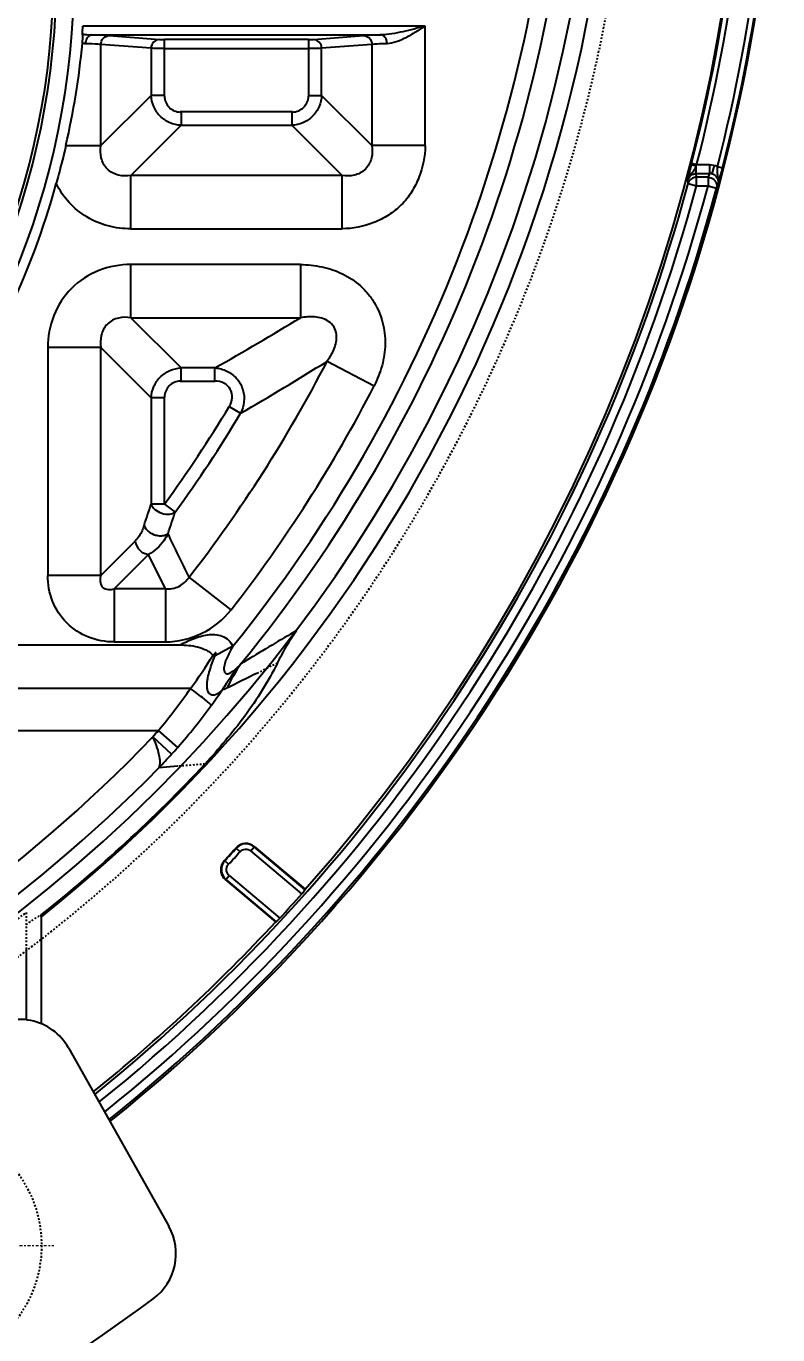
# Model space of a CAD drawing. Header units: millimetres. Extents: x 2432 to 4206, y 1282 to 1824.
# Drawn here: x 3894.3 to 3937.3, y 1458 to 1532.8 of the extents above; entities that cross this region are included whole.
import ezdxf

# ---------------------------------------------------------------- set-up
doc = ezdxf.new("R2010")
doc.units = ezdxf.units.MM
doc.linetypes.add('CENTER', pattern=[0.6, 0.375, -0.075, 0.075, -0.075])
doc.linetypes.add('HIDDEN', pattern=[0.2, 0.1, -0.1])
doc.layers.add('21', color=7, linetype='Continuous')
doc.layers.add('screw', color=33, linetype='Continuous', lineweight=13)
doc.styles.add('TXT', font='txt.shx', dxfattribs={"bigfont": 'gbcbig.shx'})

# ---------------------------------------------------------------- blocks, each defined once
blk = doc.blocks.new('screw_m8_i')
at = {"layer": 'screw', "color": 1, "linetype": 'CENTER', "ltscale": 0.435384}
for p, q in [((0, -7.7), (0, 7.7)), ((-7.7, 0), (7.7, 0))]:
    blk.add_line(p, q, dxfattribs=at)
at = {"layer": 'screw', "color": 8, "linetype": 'HIDDEN', "ltscale": 0.435384}
blk.add_circle((0, 0), 7, dxfattribs=at)
at = {"layer": 'screw'}
blk.add_circle((0, 0), 4.5, dxfattribs=at)
at = {"layer": 'screw', "color": 6, "style": 'TXT'}
blk.add_text('M8', height=2.1, dxfattribs=at).set_placement((-1.82, -2.8))

msp = doc.modelspace()

# ---------------------------------------------------------------- linework, layer by layer
at = {"layer": '21', "color": 7, "linetype": 'Continuous'}
for p, q in [((3917.129, 1532.788), (3897.56, 1532.788)), ((3917.129, 1525.961), (3917.129, 1532.788)), ((3898.068, 1532.286), (3914.615, 1532.286)), ((3899.07, 1532.246), (3901.943, 1532.027)), ((3910.455, 1532.022), (3902.228, 1532.022)), ((3902.228, 1528.79), (3902.228, 1532.022)), ((3910.455, 1532.022), (3910.455, 1528.789)), ((3910.74, 1532.027), (3913.613, 1532.246)), ((3901.468, 1531.525), (3898.595, 1531.743)), ((3898.595, 1525.961), (3898.595, 1531.743)), ((3901.468, 1531.525), (3901.468, 1528.834)), ((3902.228, 1531.52), (3910.455, 1531.52)), ((3914.088, 1531.743), (3911.215, 1531.525)), ((3911.215, 1528.834), (3911.215, 1531.525)), ((3914.088, 1531.743), (3914.088, 1525.961)), ((3898.595, 1525.961), (3901.468, 1528.834)), ((3902.228, 1528.834), (3901.468, 1528.834)), ((3910.455, 1528.834), (3911.215, 1528.834)), ((3911.215, 1528.834), (3914.088, 1525.961)), ((3909.549, 1527.884), (3903.134, 1527.884)), ((3903.178, 1527.884), (3903.178, 1527.124)), ((3909.505, 1527.884), (3909.505, 1527.124)), ((3903.178, 1527.124), (3900.305, 1524.251)), ((3903.178, 1527.124), (3909.505, 1527.124)), ((3912.378, 1524.251), (3909.505, 1527.124)), ((3896.592, 1525.961), (3898.595, 1525.961)), ((3917.129, 1525.961), (3914.088, 1525.961)), ((3932.65, 1524.858), (3932.36, 1524.933)), ((3932.633, 1524.366), (3932.633, 1524.858)), ((3932.633, 1524.366), (3933.389, 1524.366)), ((3932.642, 1524.157), (3932.633, 1524.366)), ((3933.389, 1524.858), (3932.65, 1524.858)), ((3933.389, 1524.366), (3933.302, 1524.157)), ((3933.389, 1524.858), (3933.389, 1524.366)), ((3933.65, 1524.823), (3933.52, 1524.35)), ((3934.131, 1524.675), (3933.841, 1524.749)), ((3912.378, 1524.251), (3900.305, 1524.251)), ((3900.305, 1521.21), (3900.305, 1524.251)), ((3912.378, 1521.21), (3912.378, 1524.251)), ((3932.159, 1523.794), (3932.152, 1523.981)), ((3932.159, 1523.794), (3932.642, 1523.665)), ((3933.302, 1524.157), (3932.642, 1524.157)), ((3932.642, 1523.665), (3932.642, 1524.157)), ((3932.642, 1523.665), (3933.302, 1523.665)), ((3933.302, 1524.157), (3933.302, 1523.665)), ((3933.302, 1523.665), (3933.784, 1523.535)), ((3933.862, 1523.72), (3933.784, 1523.535)), ((3900.305, 1521.21), (3912.378, 1521.21)), ((3910.001, 1519.167), (3900.305, 1519.167)), ((3900.305, 1516.126), (3900.305, 1519.167)), ((3910.001, 1519.167), (3910.001, 1516.126)), ((3900.305, 1516.126), (3910.001, 1516.126)), ((3900.305, 1516.126), (3903.178, 1513.253)), ((3898.595, 1514.416), (3895.554, 1514.416)), ((3895.554, 1514.416), (3895.554, 1501.393)), ((3901.468, 1511.543), (3898.595, 1514.416)), ((3898.595, 1501.393), (3898.595, 1514.416)), ((3905.114, 1513.253), (3903.178, 1513.253)), ((3903.178, 1512.493), (3903.178, 1513.253)), ((3905.114, 1512.493), (3905.114, 1513.253)), ((3911.522, 1513.632), (3914.224, 1512.238)), ((3903.134, 1512.493), (3905.114, 1512.493)), ((3902.228, 1511.543), (3901.468, 1511.543)), ((3901.468, 1511.543), (3901.468, 1505.466)), ((3902.228, 1505.466), (3902.228, 1511.587)), ((3905.929, 1511.054), (3906.58, 1510.663)), ((3902.228, 1505.466), (3901.468, 1505.466)), ((3902.228, 1505.466), (3902.843, 1505.018)), ((3898.595, 1501.393), (3900.557, 1503.355)), ((3901.317, 1502.595), (3899.355, 1500.633)), ((3902.284, 1500.633), (3901.317, 1502.595)), ((3898.595, 1501.393), (3895.554, 1501.393)), ((3906.033, 1499.425), (3903.633, 1501.293)), ((3902.284, 1500.633), (3899.355, 1500.633)), ((3899.355, 1500.633), (3899.355, 1497.592)), ((3902.284, 1500.633), (3902.284, 1497.592)), ((3909.454, 1498.058), (3909.768, 1498.244)), ((3892.471, 1497.422), (3903.107, 1497.422)), ((3899.355, 1497.592), (3902.284, 1497.592)), ((3906.142, 1497.358), (3905.121, 1496.794)), ((3903.716, 1494.93), (3892.471, 1494.93)), ((3892.99, 1492.536), (3901.885, 1492.536)), ((3902.984, 1491.568), (3901.885, 1492.536)), ((3902.639, 1491.182), (3901.556, 1492.17)), ((3902.987, 1490.486), (3901.903, 1490.397)), ((3906.326, 1485.833), (3906.328, 1485.805)), ((3906.328, 1485.805), (3906.55, 1485.605)), ((3907.171, 1485.648), (3907.363, 1485.877)), ((3910.087, 1483.202), (3907.171, 1485.648)), ((3907.363, 1485.877), (3907.361, 1485.905)), ((3907.362, 1485.905), (3910.278, 1483.458)), ((3910.274, 1483.435), (3907.363, 1485.877)), ((3905.674, 1485.087), (3905.645, 1485.085)), ((3905.894, 1484.884), (3905.674, 1485.087)), ((3905.715, 1484.007), (3905.744, 1484.009)), ((3908.589, 1481.596), (3905.715, 1484.007)), ((3905.744, 1484.009), (3905.936, 1484.238)), ((3905.744, 1484.009), (3908.612, 1481.602)), ((3905.936, 1484.238), (3908.826, 1481.813)), ((3910.274, 1483.435), (3910.278, 1483.458)), ((3895.19, 1475.771), (3895.19, 1481.887)), ((3908.589, 1481.596), (3908.612, 1481.602)), ((3894.322, 1480.106), (3894.322, 1475.999)), ((3896.737, 1474.39), (3902.475, 1464.193))]:
    msp.add_line(p, q, dxfattribs=at)
at = {"layer": '21', "color": 8, "linetype": 'HIDDEN'}
for p, q in [((3904.541, 1490.614), (3902.987, 1490.486)), ((3894.322, 1482.126), (3894.322, 1480.106))]:
    msp.add_line(p, q, dxfattribs=at)
msp.add_circle((3888.206, 1463.098), 7, dxfattribs=at)
for centre, radius, start, end in [((3841.218, 1549.886), 87.821, 218.45894, 155.70987), ((3994.276, 1319.74), 196.282, 115.85391, 116.22514), ((3841.218, 1549.886), 86.091, 271.89285, 308.08637)]:
    msp.add_arc(centre, radius, start, end, dxfattribs=at)
at = {"layer": '21', "color": 7, "linetype": 'Continuous'}
for centre, radius, start, end in [((3835.188, 1549.886), 100.256, 318.50266, 41.49734), ((3835.188, 1549.886), 100.325, 345.59813, 14.40187), ((3835.188, 1549.886), 100.625, 345.59813, 14.40187), ((3835.188, 1549.886), 101.805, 345.70516, 14.29484), ((3835.188, 1549.886), 102.105, 345.70516, 14.29484), ((3841.218, 1549.886), 85.811, 270.6696, 358.87114), ((3841.218, 1549.886), 86.815, 308.43992, 358.86884), ((3841.218, 1549.886), 83.513, 321.02501, 357.24672), ((3841.218, 1549.886), 84.503, 320.67397, 357.24566), ((3852.273, 1535.816), 44.794, 270, 0), ((3852.273, 1535.816), 43.789, 270, 0), ((3852.273, 1535.816), 43.61, 270, 0), ((3835.188, 1549.886), 102.168, 308.72736, 351.2315), ((3852.344, 1536.118), 45.399, 347.07199, 354.54997), ((3948.497, 1520.768), 16.666, 165.76135, 166.95971), ((3950.931, 1520.164), 19.173, 165.59787, 165.80202), ((3933.395, 1523.884), 0.482, 74.9797, 90.70598), ((3933.39, 1523.876), 0.983, 62.72696, 89.97497), ((3912.229, 1530.244), 22.599, 344.77644, 345.73474), ((3852.273, 1535.816), 45.389, 334.36555, 344.64899), ((3835.188, 1549.886), 100.421, 308.8997, 344.94035), ((3835.188, 1549.886), 100.92, 308.84423, 344.94035), ((3835.188, 1549.886), 101.558, 308.78417, 345.03709), ((3918.816, 1528.431), 15.767, 343.59508, 344.44025), ((3916.098, 1529.194), 18.59, 344.42138, 344.7669), ((3835.188, 1549.886), 102.057, 308.73249, 345.03709), ((3817.859, 1667.285), 177.029, 299.53034, 301.36533), ((3841.218, 1549.886), 79.102, 322.09775, 332.72078), ((3814.966, 1668.725), 182.694, 300.09709, 301.90507), ((3841.218, 1549.886), 82.142, 322.09776, 332.7208), ((3841.218, 1549.886), 75.468, 323.94255, 329.03251), ((3841.218, 1549.886), 76.229, 323.94255, 329.0325), ((3749.531, 1554.92), 159.783, 341.50775, 341.97037), ((3750.943, 1554.953), 159.897, 341.33608, 341.80257), ((3573.956, 1343.687), 365.413, 25.55057, 25.98419), ((4040.325, 1277.007), 256.886, 120.62711, 121.37377), ((3880.537, 1511.996), 28.785, 323.63783, 328.19458), ((3918.414, 1486.99), 15.089, 142.55283, 148.4979), ((3916.396, 1489.833), 11.769, 146.47065, 154.25862), ((3978.993, 1350.794), 161.671, 116.2296, 116.92114), ((3875.342, 1514.74), 34.606, 320.08605, 325.07738), ((3880.374, 1511.941), 30.414, 323.76229, 325.8644), ((3876.716, 1514.612), 34.943, 318.73992, 323.77506), ((3880.535, 1511.344), 28.453, 317.62987, 318.62136), ((3841.218, 1549.886), 83.498, 272.49371, 316.27254), ((3880.478, 1511.334), 29.954, 317.71817, 318.70848), ((3877.933, 1513.626), 33.378, 315.89965, 317.74711), ((3841.218, 1549.886), 84.98, 272.49371, 315.5704), ((3841.218, 1549.886), 86.735, 308.48006, 316.89238), ((3835.188, 1549.886), 95.726, 317.39477, 317.99994), ((3835.188, 1549.886), 95.746, 317.4072, 317.98851), ((3835.188, 1549.886), 96.045, 317.4072, 317.98849), ((3906.883, 1485.302), 0.749, 50.17331, 137.8152), ((3906.228, 1484.581), 0.75, 137.62434, 229.78257), ((3835.188, 1549.886), 100.283, 317.24884, 318.3208), ((3892.501, 1481.888), 2.688, 0.00578, 2.12508), ((3835.188, 1549.886), 100.256, 308.90759, 317.06567), ((3893.949, 1472.821), 3.2, 29.3628, 127.32513), ((3899.686, 1462.624), 3.2, 306.46929, 29.3628), ((3835.188, 1549.886), 111.711, 291.80711, 306.46929)]:
    msp.add_arc(centre, radius, start, end, dxfattribs=at)
for points, knots in [([(3897.55, 1532.332), (3897.544, 1532.394), (3897.547, 1532.546), (3897.554, 1532.698), (3897.56, 1532.788)], [0, 0, 0, 0, 0.406973, 1, 1, 1, 1]), ([(3917.129, 1532.788), (3916.706, 1532.679), (3916.077, 1532.513), (3915.238, 1532.341), (3914.82, 1532.288), (3914.615, 1532.286)], [0, 0, 0, 0, 0.510246, 0.759828, 1, 1, 1, 1]), ([(3917.129, 1532.788), (3916.945, 1532.673), (3916.579, 1532.446), (3916.037, 1532.127), (3915.502, 1531.876), (3915.13, 1531.796), (3914.955, 1531.783)], [0, 0, 0, 0, 0.269743, 0.533937, 0.781482, 1, 1, 1, 1]), ([(3897.538, 1531.806), (3897.548, 1531.912), (3897.558, 1532.088), (3897.557, 1532.264), (3897.55, 1532.332)], [0, 0, 0, 0, 0.608286, 1, 1, 1, 1]), ([(3897.55, 1532.332), (3897.595, 1532.326), (3897.766, 1532.302), (3897.94, 1532.287), (3898.068, 1532.286)], [0, 0, 0, 0, 0.258384, 1, 1, 1, 1]), ([(3897.729, 1531.783), (3897.729, 1531.845), (3897.749, 1531.969), (3897.828, 1532.17), (3897.975, 1532.283), (3898.068, 1532.286)], [0, 0, 0, 0, 0.285626, 0.567643, 1, 1, 1, 1]), ([(3899.07, 1532.246), (3899.011, 1532.25), (3898.678, 1532.27), (3898.343, 1532.279), (3898.068, 1532.286)], [0, 0, 0, 0, 0.176842, 1, 1, 1, 1]), ([(3898.595, 1531.743), (3898.596, 1531.87), (3898.692, 1532.13), (3898.948, 1532.245), (3899.07, 1532.246)], [0, 0, 0, 0, 0.509731, 1, 1, 1, 1]), ([(3901.943, 1532.027), (3901.821, 1532.026), (3901.565, 1531.911), (3901.469, 1531.652), (3901.468, 1531.525)], [0, 0, 0, 0, 0.490256, 1, 1, 1, 1]), ([(3901.943, 1532.027), (3901.958, 1532.026), (3902.053, 1532.023), (3902.148, 1532.022), (3902.228, 1532.022)], [0, 0, 0, 0, 0.155108, 1, 1, 1, 1]), ([(3910.455, 1532.022), (3910.485, 1532.022), (3910.581, 1532.023), (3910.676, 1532.022), (3910.74, 1532.027)], [0, 0, 0, 0, 0.322084, 1, 1, 1, 1]), ([(3911.215, 1531.525), (3911.214, 1531.652), (3911.118, 1531.911), (3910.862, 1532.026), (3910.74, 1532.027)], [0, 0, 0, 0, 0.509711, 1, 1, 1, 1]), ([(3914.615, 1532.286), (3914.508, 1532.283), (3914.174, 1532.274), (3913.84, 1532.263), (3913.613, 1532.246)], [0, 0, 0, 0, 0.319271, 1, 1, 1, 1]), ([(3913.613, 1532.246), (3913.735, 1532.245), (3913.991, 1532.13), (3914.087, 1531.87), (3914.088, 1531.743)], [0, 0, 0, 0, 0.490268, 1, 1, 1, 1]), ([(3914.955, 1531.783), (3914.954, 1531.847), (3914.936, 1531.971), (3914.865, 1532.134), (3914.756, 1532.251), (3914.66, 1532.284), (3914.615, 1532.286)], [0, 0, 0, 0, 0.290792, 0.56099, 0.795789, 1, 1, 1, 1]), ([(3898.595, 1531.743), (3898.544, 1531.748), (3898.255, 1531.768), (3897.966, 1531.777), (3897.729, 1531.783)], [0, 0, 0, 0, 0.177169, 1, 1, 1, 1]), ([(3902.228, 1531.52), (3902.073, 1531.518), (3901.819, 1531.519), (3901.566, 1531.52), (3901.468, 1531.525)], [0, 0, 0, 0, 0.614162, 1, 1, 1, 1]), ([(3911.215, 1531.525), (3911.117, 1531.52), (3910.864, 1531.519), (3910.611, 1531.518), (3910.455, 1531.52)], [0, 0, 0, 0, 0.385819, 1, 1, 1, 1]), ([(3914.955, 1531.783), (3914.862, 1531.781), (3914.573, 1531.771), (3914.284, 1531.761), (3914.088, 1531.743)], [0, 0, 0, 0, 0.319494, 1, 1, 1, 1]), ([(3903.178, 1527.124), (3902.959, 1527.133), (3902.518, 1527.234), (3901.958, 1527.614), (3901.579, 1528.174), (3901.477, 1528.614), (3901.468, 1528.834)], [0, 0, 0, 0, 0.249494, 0.500013, 0.750522, 1, 1, 1, 1]), ([(3902.221, 1528.789), (3902.231, 1528.558), (3902.423, 1528.078), (3902.902, 1527.887), (3903.133, 1527.876)], [0, 0, 0, 0, 0.500015, 1, 1, 1, 1]), ([(3911.215, 1528.834), (3911.206, 1528.614), (3911.105, 1528.174), (3910.725, 1527.613), (3910.165, 1527.234), (3909.724, 1527.133), (3909.505, 1527.124)], [0, 0, 0, 0, 0.249494, 0.500013, 0.750522, 1, 1, 1, 1]), ([(3909.549, 1527.876), (3909.781, 1527.887), (3910.26, 1528.078), (3910.452, 1528.557), (3910.462, 1528.789)], [0, 0, 0, 0, 0.500015, 1, 1, 1, 1]), ([(3896.592, 1525.96), (3896.468, 1525.417), (3896.286, 1524.697), (3896.091, 1523.98), (3896.042, 1523.801)], [0, 0, 0, 0, 0.749303, 1, 1, 1, 1]), ([(3900.305, 1524.251), (3900.074, 1524.218), (3899.708, 1524.219), (3899.252, 1524.384), (3898.95, 1524.607), (3898.727, 1524.91), (3898.563, 1525.365), (3898.562, 1525.73), (3898.595, 1525.961)], [0, 0, 0, 0, 0.243663, 0.370981, 0.500265, 0.629965, 0.756742, 1, 1, 1, 1]), ([(3917.129, 1525.961), (3917.129, 1525.342), (3916.934, 1524.402), (3916.379, 1523.287), (3915.793, 1522.547), (3915.052, 1521.965), (3913.94, 1521.399), (3912.998, 1521.21), (3912.378, 1521.21)], [0, 0, 0, 0, 0.249205, 0.37458, 0.499711, 0.62513, 0.750417, 1, 1, 1, 1]), ([(3914.088, 1525.961), (3914.121, 1525.73), (3914.12, 1525.363), (3913.955, 1524.908), (3913.731, 1524.606), (3913.429, 1524.383), (3912.974, 1524.219), (3912.608, 1524.217), (3912.378, 1524.251)], [0, 0, 0, 0, 0.243663, 0.370981, 0.500265, 0.629965, 0.756742, 1, 1, 1, 1]), ([(3932.152, 1523.981), (3932.171, 1524.059), (3932.235, 1524.206), (3932.381, 1524.392), (3932.529, 1524.586), (3932.598, 1524.738), (3932.633, 1524.817)], [0, 0, 0, 0, 0.247911, 0.48766, 0.731792, 1, 1, 1, 1]), ([(3932.152, 1523.981), (3932.179, 1524.086), (3932.301, 1524.286), (3932.524, 1524.366), (3932.633, 1524.366)], [0, 0, 0, 0, 0.49857, 1, 1, 1, 1]), ([(3932.261, 1524.528), (3932.254, 1524.5), (3932.231, 1524.398), (3932.21, 1524.296), (3932.195, 1524.222)], [0, 0, 0, 0, 0.278759, 1, 1, 1, 1]), ([(3932.343, 1524.867), (3932.345, 1524.869), (3932.355, 1524.869), (3932.386, 1524.869), (3932.447, 1524.858), (3932.536, 1524.841), (3932.602, 1524.825), (3932.636, 1524.816)], [0, 0, 0, 0, 0.02879, 0.089724, 0.315382, 0.644449, 1, 1, 1, 1]), ([(3933.52, 1524.35), (3933.612, 1524.325), (3933.783, 1524.216), (3933.862, 1524.031), (3933.875, 1523.938)], [0, 0, 0, 0, 0.5023, 1, 1, 1, 1]), ([(3933.84, 1524.749), (3933.829, 1524.657), (3933.812, 1524.479), (3933.848, 1524.22), (3933.904, 1523.973), (3933.884, 1523.801), (3933.862, 1523.72)], [0, 0, 0, 0, 0.269968, 0.512762, 0.754653, 1, 1, 1, 1]), ([(3900.305, 1521.21), (3899.868, 1521.21), (3898.984, 1521.301), (3897.767, 1521.839), (3896.722, 1522.661), (3896.234, 1523.407), (3896.042, 1523.8)], [0, 0, 0, 0, 0.250093, 0.500015, 0.749972, 1, 1, 1, 1]), ([(3932.195, 1524.222), (3932.19, 1524.199), (3932.175, 1524.119), (3932.16, 1524.038), (3932.152, 1523.981)], [0, 0, 0, 0, 0.290224, 1, 1, 1, 1]), ([(3932.642, 1524.157), (3932.561, 1524.157), (3932.399, 1524.118), (3932.274, 1524.007), (3932.228, 1523.941)], [0, 0, 0, 0, 0.501341, 1, 1, 1, 1]), ([(3933.302, 1524.157), (3933.419, 1524.155), (3933.66, 1524.065), (3933.781, 1523.838), (3933.796, 1523.722)], [0, 0, 0, 0, 0.501848, 1, 1, 1, 1]), ([(3933.862, 1523.72), (3933.867, 1523.738), (3933.895, 1523.823), (3933.921, 1523.91), (3933.941, 1523.978)], [0, 0, 0, 0, 0.210013, 1, 1, 1, 1]), ([(3900.305, 1519.167), (3899.685, 1519.155), (3898.429, 1518.945), (3896.825, 1517.896), (3895.778, 1516.292), (3895.564, 1515.036), (3895.554, 1514.416)], [0, 0, 0, 0, 0.250133, 0.500024, 0.749898, 1, 1, 1, 1]), ([(3910.001, 1519.167), (3910.414, 1519.155), (3911.241, 1519.078), (3912.426, 1518.679), (3913.297, 1518.1), (3913.874, 1517.505), (3914.35, 1516.826), (3914.755, 1515.862), (3914.904, 1514.617), (3914.711, 1513.381), (3914.403, 1512.61), (3914.224, 1512.238)], [0, 0, 0, 0, 0.125039, 0.249932, 0.374977, 0.437549, 0.50013, 0.625154, 0.750018, 0.874999, 1, 1, 1, 1]), ([(3900.305, 1516.126), (3900.073, 1516.154), (3899.586, 1516.166), (3898.906, 1515.815), (3898.563, 1515.136), (3898.562, 1514.647), (3898.595, 1514.416)], [0, 0, 0, 0, 0.245134, 0.499509, 0.755178, 1, 1, 1, 1]), ([(3911.928, 1514.341), (3911.979, 1514.47), (3912.06, 1514.743), (3912.092, 1515.178), (3911.952, 1515.61), (3911.633, 1515.933), (3911.231, 1516.106), (3910.684, 1516.201), (3910.269, 1516.172), (3910.002, 1516.126)], [0, 0, 0, 0, 0.123023, 0.24964, 0.380262, 0.511298, 0.638024, 0.760733, 1, 1, 1, 1]), ([(3911.522, 1513.632), (3911.563, 1513.686), (3911.72, 1513.909), (3911.852, 1514.15), (3911.928, 1514.341)], [0, 0, 0, 0, 0.248178, 1, 1, 1, 1]), ([(3901.468, 1511.543), (3901.477, 1511.762), (3901.579, 1512.203), (3901.958, 1512.763), (3902.518, 1513.142), (3902.959, 1513.244), (3903.178, 1513.253)], [0, 0, 0, 0, 0.249494, 0.500013, 0.750522, 1, 1, 1, 1]), ([(3905.113, 1513.253), (3905.348, 1513.238), (3905.82, 1513.115), (3906.399, 1512.669), (3906.754, 1512.027), (3906.799, 1511.538), (3906.773, 1511.302)], [0, 0, 0, 0, 0.248048, 0.498431, 0.749843, 1, 1, 1, 1]), ([(3903.134, 1512.5), (3902.902, 1512.49), (3902.423, 1512.299), (3902.231, 1511.819), (3902.221, 1511.588)], [0, 0, 0, 0, 0.500015, 1, 1, 1, 1]), ([(3905.938, 1511.048), (3906.028, 1511.198), (3906.147, 1511.535), (3906.039, 1512.067), (3905.639, 1512.433), (3905.288, 1512.504), (3905.114, 1512.504)], [0, 0, 0, 0, 0.254227, 0.499997, 0.745759, 1, 1, 1, 1]), ([(3901.468, 1505.466), (3901.494, 1505.386), (3901.623, 1505.183), (3901.955, 1504.964), (3902.259, 1504.897), (3902.413, 1504.897)], [0, 0, 0, 0, 0.218038, 0.600507, 1, 1, 1, 1]), ([(3902.413, 1504.897), (3902.454, 1504.897), (3902.604, 1504.906), (3902.755, 1504.954), (3902.843, 1505.018)], [0, 0, 0, 0, 0.274256, 1, 1, 1, 1]), ([(3901.064, 1504.241), (3901.031, 1504.143), (3900.907, 1503.825), (3900.725, 1503.525), (3900.557, 1503.355)], [0, 0, 0, 0, 0.302088, 1, 1, 1, 1]), ([(3901.064, 1504.241), (3901.148, 1503.974), (3901.535, 1503.716), (3901.907, 1503.664), (3902.007, 1503.664)], [0, 0, 0, 0, 0.737792, 1, 1, 1, 1]), ([(3902.431, 1503.783), (3902.362, 1503.642), (3902.083, 1503.171), (3901.666, 1502.772), (3901.317, 1502.595)], [0, 0, 0, 0, 0.286421, 1, 1, 1, 1]), ([(3902.007, 1503.664), (3902.046, 1503.664), (3902.194, 1503.673), (3902.343, 1503.72), (3902.431, 1503.783)], [0, 0, 0, 0, 0.266995, 1, 1, 1, 1]), ([(3900.557, 1503.355), (3900.578, 1503.155), (3900.771, 1502.785), (3901.14, 1502.614), (3901.317, 1502.595)], [0, 0, 0, 0, 0.530513, 1, 1, 1, 1]), ([(3899.355, 1497.592), (3898.858, 1497.592), (3897.853, 1497.773), (3896.569, 1498.607), (3895.735, 1499.892), (3895.554, 1500.896), (3895.554, 1501.393)], [0, 0, 0, 0, 0.250179, 0.500039, 0.749875, 1, 1, 1, 1]), ([(3898.595, 1501.393), (3898.566, 1501.288), (3898.538, 1501.118), (3898.577, 1500.884), (3898.677, 1500.715), (3898.846, 1500.615), (3899.08, 1500.576), (3899.25, 1500.604), (3899.355, 1500.633)], [0, 0, 0, 0, 0.23344, 0.361081, 0.499977, 0.638913, 0.766556, 1, 1, 1, 1]), ([(3902.284, 1500.633), (3902.543, 1500.611), (3903.088, 1500.698), (3903.492, 1501.074), (3903.633, 1501.293)], [0, 0, 0, 0, 0.499993, 1, 1, 1, 1]), ([(3902.284, 1497.592), (3902.997, 1497.603), (3904.438, 1497.937), (3905.586, 1498.869), (3906.033, 1499.425)], [0, 0, 0, 0, 0.499999, 1, 1, 1, 1]), ([(3908.682, 1496.376), (3908.763, 1496.538), (3909.094, 1497.179), (3909.466, 1497.798), (3909.768, 1498.244)], [0, 0, 0, 0, 0.251864, 1, 1, 1, 1]), ([(3903.107, 1497.422), (3903.358, 1497.55), (3903.741, 1497.732), (3904.276, 1497.915), (3904.69, 1498.009), (3905.116, 1498.038), (3905.538, 1497.949), (3905.904, 1497.715), (3906.074, 1497.482), (3906.142, 1497.358)], [0, 0, 0, 0, 0.249668, 0.374561, 0.499467, 0.62469, 0.749743, 0.874859, 1, 1, 1, 1]), ([(3903.107, 1497.422), (3903.446, 1497.422), (3903.961, 1497.383), (3904.527, 1497.184), (3904.819, 1497.009), (3904.949, 1496.894), (3904.999, 1496.825)], [0, 0, 0, 0, 0.499719, 0.749774, 0.874972, 1, 1, 1, 1]), ([(3905.548, 1494.874), (3905.47, 1494.792), (3905.345, 1494.679), (3905.157, 1494.567), (3905.004, 1494.538), (3904.847, 1494.575), (3904.727, 1494.711), (3904.674, 1494.9), (3904.659, 1495.11), (3904.672, 1495.327), (3904.722, 1495.615), (3904.815, 1495.97), (3904.957, 1496.386), (3905.064, 1496.658), (3905.121, 1496.794)], [0, 0, 0, 0, 0.109191, 0.160276, 0.207159, 0.254601, 0.308496, 0.371508, 0.439678, 0.509027, 0.579123, 0.719475, 0.859803, 1, 1, 1, 1]), ([(3905.121, 1496.794), (3905.127, 1496.809), (3905.139, 1496.841), (3905.153, 1496.88), (3905.163, 1496.914), (3905.167, 1496.937), (3905.173, 1496.97), (3905.14, 1496.969), (3905.12, 1496.956), (3905.095, 1496.931), (3905.054, 1496.889), (3905.021, 1496.851), (3904.999, 1496.825)], [0, 0, 0, 0, 0.124661, 0.248897, 0.308532, 0.37967, 0.442087, 0.494361, 0.565803, 0.626746, 0.750709, 1, 1, 1, 1]), ([(3906.142, 1497.358), (3906.085, 1497.259), (3905.974, 1497.059), (3905.823, 1496.751), (3905.71, 1496.489), (3905.651, 1496.27), (3905.626, 1496.105), (3905.63, 1495.968), (3905.664, 1495.871), (3905.709, 1495.818), (3905.759, 1495.776), (3905.826, 1495.765), (3905.891, 1495.78), (3905.979, 1495.816), (3906.085, 1495.878), (3906.207, 1495.964), (3906.323, 1496.06), (3906.398, 1496.129), (3906.434, 1496.164)], [0, 0, 0, 0, 0.135376, 0.270711, 0.405831, 0.472968, 0.539312, 0.602891, 0.632337, 0.659265, 0.684366, 0.708841, 0.735529, 0.763372, 0.821108, 0.880008, 0.939654, 1, 1, 1, 1]), ([(3908.682, 1496.376), (3908.419, 1495.848), (3907.838, 1494.813), (3906.831, 1493.345), (3905.729, 1491.943), (3904.947, 1491.047), (3904.541, 1490.614)], [0, 0, 0, 0, 0.248729, 0.499201, 0.749574, 1, 1, 1, 1]), ([(3906.585, 1496.334), (3906.548, 1496.29), (3906.499, 1496.233), (3906.447, 1496.177), (3906.434, 1496.164)], [0, 0, 0, 0, 0.756161, 1, 1, 1, 1]), ([(3904.905, 1493.962), (3904.864, 1494.015), (3904.723, 1494.14), (3904.462, 1494.363), (3904.111, 1494.636), (3903.851, 1494.831), (3903.716, 1494.93)], [0, 0, 0, 0, 0.13121, 0.36492, 0.674072, 1, 1, 1, 1]), ([(3905.794, 1494.945), (3905.772, 1494.933), (3905.694, 1494.897), (3905.608, 1494.87), (3905.548, 1494.874)], [0, 0, 0, 0, 0.298233, 1, 1, 1, 1]), ([(3901.556, 1492.17), (3901.696, 1491.837), (3901.883, 1491.365), (3901.98, 1490.758), (3901.948, 1490.498), (3901.903, 1490.397)], [0, 0, 0, 0, 0.587824, 0.819777, 1, 1, 1, 1]), ([(3907.362, 1485.905), (3907.219, 1486.025), (3906.824, 1486.159), (3906.451, 1485.971), (3906.326, 1485.833)], [0, 0, 0, 0, 0.500001, 1, 1, 1, 1]), ([(3906.55, 1485.605), (3906.627, 1485.686), (3906.848, 1485.803), (3907.084, 1485.718), (3907.171, 1485.648)], [0, 0, 0, 0, 0.499999, 1, 1, 1, 1]), ([(3905.645, 1485.085), (3905.578, 1485.011), (3905.471, 1484.835), (3905.429, 1484.53), (3905.51, 1484.232), (3905.639, 1484.071), (3905.715, 1484.007)], [0, 0, 0, 0, 0.250009, 0.499998, 0.749987, 1, 1, 1, 1]), ([(3905.936, 1484.238), (3905.892, 1484.278), (3905.814, 1484.373), (3905.763, 1484.551), (3905.791, 1484.734), (3905.855, 1484.839), (3905.894, 1484.884)], [0, 0, 0, 0, 0.249981, 0.499988, 0.750049, 1, 1, 1, 1]), ([(3910.087, 1483.202), (3910.111, 1483.229), (3910.155, 1483.28), (3910.214, 1483.349), (3910.25, 1483.4), (3910.272, 1483.425), (3910.274, 1483.435)], [0, 0, 0, 0, 0.362977, 0.677405, 0.899161, 1, 1, 1, 1]), ([(3908.612, 1481.602), (3908.621, 1481.605), (3908.645, 1481.63), (3908.692, 1481.672), (3908.755, 1481.737), (3908.801, 1481.786), (3908.826, 1481.813)], [0, 0, 0, 0, 0.102004, 0.324101, 0.637989, 1, 1, 1, 1])]:
    msp.add_open_spline(points, degree=3, knots=knots, dxfattribs=at)
for points in [[(3897.729, 1531.783), (3897.665, 1531.785), (3897.601, 1531.793), (3897.538, 1531.806)], [(3932.228, 1523.941), (3932.198, 1523.897), (3932.174, 1523.846), (3932.159, 1523.794)], [(3933.796, 1523.722), (3933.804, 1523.66), (3933.8, 1523.596), (3933.784, 1523.535)], [(3933.875, 1523.938), (3933.885, 1523.865), (3933.881, 1523.79), (3933.862, 1523.72)], [(3906.773, 1511.302), (3906.748, 1511.081), (3906.681, 1510.861), (3906.58, 1510.663)]]:
    msp.add_open_spline(points, degree=3, dxfattribs=at)
at = {"layer": '21', "color": 8, "linetype": 'HIDDEN'}
msp.add_open_spline([(3894.322, 1481.443), (3894.475, 1481.561), (3894.699, 1481.725), (3894.992, 1481.901), (3895.126, 1481.967), (3895.188, 1481.987)], degree=3, knots=[0, 0, 0, 0, 0.564505, 0.810569, 1, 1, 1, 1], dxfattribs=at)

# ---------------------------------------------------------------- block references
at = {"layer": 'screw'}
msp.add_blockref('screw_m8_i', (3888.206, 1463.098), dxfattribs=at)

doc.saveas('drawing.dxf')
